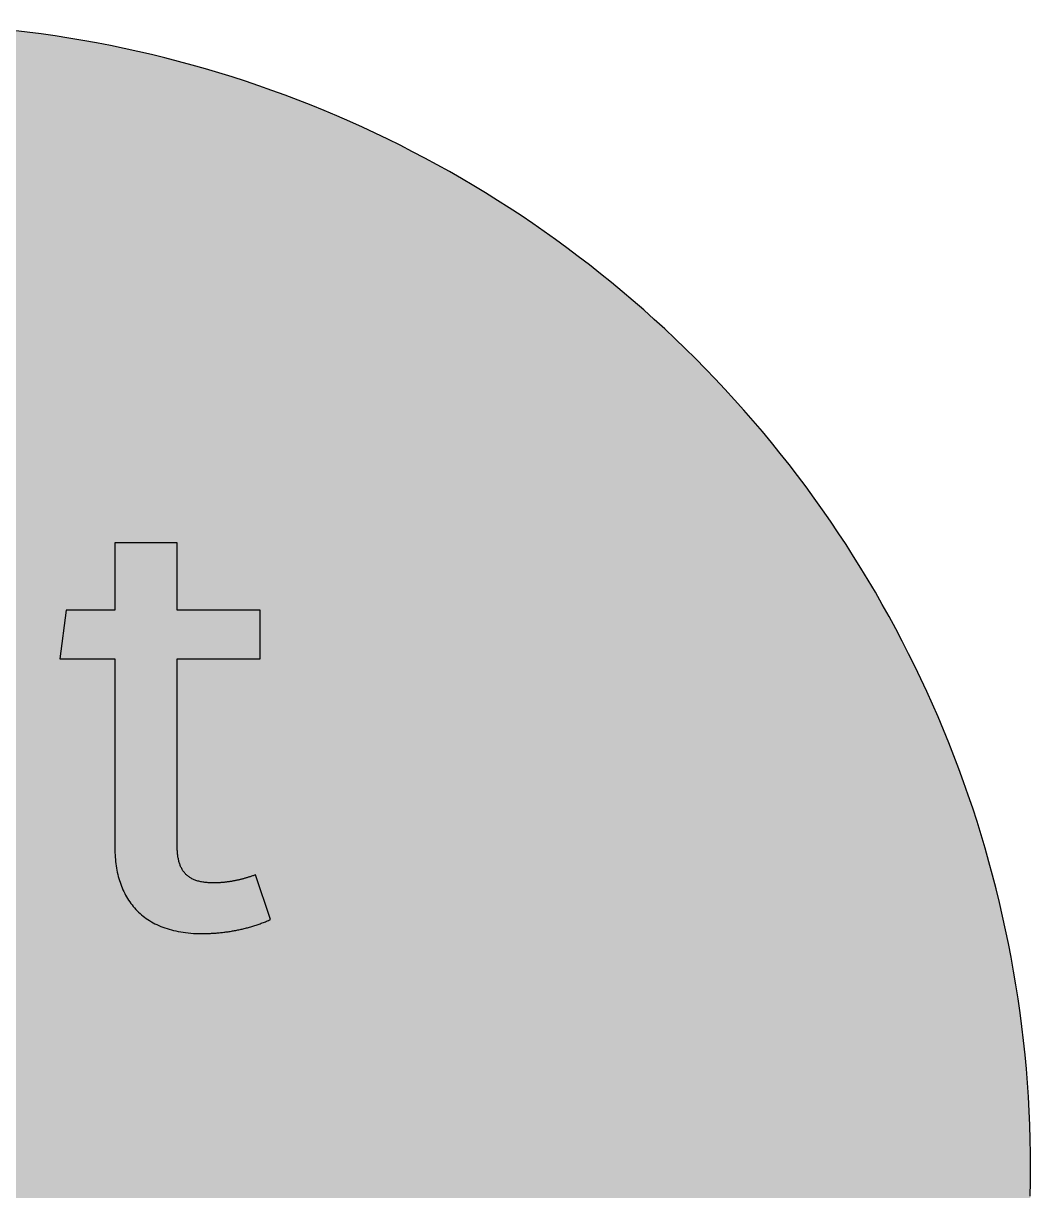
# Model space of a CAD drawing. Header units: millimetres. Extents: x 0 to 212, y 0 to 212.
# Drawn here: x 118.6 to 211.7, y 103.8 to 211.7 of the extents above; entities that cross this region are included whole.
import ezdxf

# ---------------------------------------------------------------- set-up
doc = ezdxf.new("R2010")
doc.units = ezdxf.units.MM

msp = doc.modelspace()

# ---------------------------------------------------------------- hatches: boundary and pattern name
for color, points in [(254, [(211.7189, 105.8869), (211.709, 107.2007), (211.6861, 108.5139), (211.6455, 109.8245), (211.5871, 111.1326), (211.5134, 112.4407), (211.4245, 113.7437), (211.3204, 115.0468), (211.201, 116.3447), (211.0638, 117.6426), (210.9114, 118.9355), (210.7413, 120.2258), (210.5584, 121.5136), (210.3577, 122.7988), (210.1418, 124.079), (209.9107, 125.3566), (209.6643, 126.6292), (209.4027, 127.8992), (209.1258, 129.1641), (208.8337, 130.4239), (208.5264, 131.6812), (208.2038, 132.936), (207.866, 134.1831), (207.5104, 135.4277), (207.1421, 136.6647), (206.7611, 137.8991), (206.3623, 139.1285), (205.9483, 140.3502), (205.5216, 141.5694), (205.0771, 142.781), (204.6199, 143.9901), (204.1474, 145.1915), (203.6623, 146.3853), (203.1619, 147.574), (202.6463, 148.7576), (202.1154, 149.9362), (201.5693, 151.1046), (201.0105, 152.2705), (200.439, 153.4262), (199.8523, 154.5768), (199.2503, 155.7198), (198.6356, 156.8577), (198.0057, 157.9855), (197.3605, 159.1081), (196.7052, 160.2232), (196.0321, 161.3281), (195.3489, 162.4279), (194.6504, 163.5176), (193.9366, 164.6022), (193.2102, 165.6766), (192.471, 166.7434), (191.7167, 167.8), (190.9521, 168.849), (190.1698, 169.8904), (189.3773, 170.9217), (188.5696, 171.9428), (187.7517, 172.9562), (186.9161, 173.9621), (186.0702, 174.9552), (185.2117, 175.9407), (184.338, 176.9161), (183.454, 177.8838), (182.5549, 178.8389), (181.643, 179.7837), (180.721, 180.7185), (179.7837, 181.643), (178.8389, 182.5549), (177.8838, 183.454), (176.9161, 184.338), (175.9407, 185.2117), (174.9552, 186.0702), (173.9621, 186.9161), (172.9562, 187.7492), (171.9428, 188.5696), (170.9217, 189.3773), (169.8904, 190.1698), (168.849, 190.9496), (167.8, 191.7167), (166.7408, 192.471), (165.6766, 193.2102), (164.6022, 193.9366), (163.5176, 194.6504), (162.4279, 195.3489), (161.3281, 196.0321), (160.2232, 196.7052), (159.1081, 197.3631), (157.9855, 198.0057), (156.8577, 198.6356), (155.7198, 199.2503), (154.5768, 199.8523), (153.4262, 200.439), (152.2705, 201.0131), (151.1046, 201.5719), (149.9362, 202.1154), (148.7576, 202.6463), (147.574, 203.1619), (146.3853, 203.6623), (145.1889, 204.15), (143.9875, 204.6199), (142.781, 205.0796), (141.5694, 205.5216), (140.3502, 205.9483), (139.1285, 206.3623), (137.8991, 206.7611), (136.6647, 207.1446), (135.4252, 207.5129), (134.1831, 207.866), (132.9334, 208.2038), (131.6812, 208.5264), (130.4239, 208.8337), (129.1641, 209.1284), (127.8966, 209.4052), (126.6292, 209.6668), (125.3541, 209.9132), (124.0765, 210.1444), (122.7963, 210.3603), (121.5136, 210.5584), (120.2258, 210.7438), (118.9355, 210.9114), (117.6401, 211.0638), (116.3447, 211.201), (115.0468, 211.3229), (113.7437, 211.4271), (112.4382, 211.516), (111.1326, 211.5896), (109.8245, 211.6455), (108.5113, 211.6861), (107.1982, 211.7115), (105.885, 211.7192), (104.5693, 211.7115), (103.2561, 211.6861), (101.9454, 211.6455), (100.6373, 211.5896), (99.3292, 211.516), (98.0262, 211.4271), (96.7232, 211.3229), (95.4253, 211.201), (94.1273, 211.0638), (92.8345, 210.9114), (91.5441, 210.7438), (90.2564, 210.5584), (88.9711, 210.3603), (87.691, 210.1444), (86.4133, 209.9132), (85.1408, 209.6668), (83.8708, 209.4052), (82.6059, 209.1284), (81.346, 208.8337), (80.0887, 208.5264), (78.834, 208.2038), (77.5868, 207.866), (76.3422, 207.5129), (75.1053, 207.1446), (73.8708, 206.7611), (72.6415, 206.3623), (71.4197, 205.9483), (70.2005, 205.5216), (68.9889, 205.0796), (67.7799, 204.6199), (66.5785, 204.15), (65.3847, 203.6623), (64.196, 203.1619), (63.0123, 202.6463), (61.8338, 202.1154), (60.6628, 201.5719), (59.4995, 201.0131), (58.3438, 200.439), (57.1932, 199.8523), (56.0502, 199.2503), (54.9123, 198.6356), (53.7845, 198.0057), (52.6618, 197.3631), (51.5468, 196.7052), (50.4419, 196.0321), (49.342, 195.3489), (48.2524, 194.6504), (47.1678, 193.9366), (46.0934, 193.2102), (45.0266, 192.471), (43.9699, 191.7167), (42.9209, 190.9496), (41.8795, 190.1698), (40.8483, 189.3773), (39.8272, 188.5696), (38.8137, 187.7492), (37.8079, 186.9161), (36.8148, 186.0702), (35.8292, 185.2117), (34.8539, 184.338), (33.8861, 183.454), (32.9311, 182.5549), (31.9862, 181.643), (31.049, 180.7185), (30.1269, 179.7837), (29.2151, 178.8389), (28.3159, 177.8838), (27.432, 176.9161), (26.5582, 175.9407), (25.6997, 174.9552), (24.8539, 173.9621), (24.0208, 172.9562), (23.2004, 171.9428), (22.3926, 170.9217), (21.6002, 169.8904), (20.8204, 168.849), (20.0533, 167.8), (19.2989, 166.7434), (18.5598, 165.6766), (17.8333, 164.6022), (17.1196, 163.5176), (16.4211, 162.4279), (15.7378, 161.3281), (15.0647, 160.2232), (14.4069, 159.1081), (13.7643, 157.9855), (13.1343, 156.8577), (12.5197, 155.7198), (11.9177, 154.5768), (11.3309, 153.4262), (10.7569, 152.2705), (10.1981, 151.1046), (9.6545, 149.9362), (9.1237, 148.7576), (8.6081, 147.574), (8.1077, 146.3853), (7.62, 145.1915), (7.1501, 143.9901), (6.6904, 142.781), (6.2484, 141.5694), (5.8217, 140.3502), (5.4077, 139.1285), (5.0089, 137.8991), (4.6253, 136.6647), (4.257, 135.4277), (3.904, 134.1831), (3.5662, 132.936), (3.2436, 131.6812), (2.9362, 130.4239), (2.6416, 129.1641), (2.3647, 127.8992), (2.1031, 126.6292), (1.8567, 125.3566), (1.6256, 124.079), (1.4097, 122.7988), (1.2116, 121.5136), (1.0262, 120.2258), (0.8585, 118.9355), (0.7061, 117.6426), (0.569, 116.3447), (0.447, 115.0468), (0.3429, 113.7437), (0.254, 112.4407), (0.1803, 111.1326), (0.1245, 109.8245), (0.0838, 108.5139), (0.0584, 107.2007), (0.0508, 105.885), (0.0584, 104.5718), (0.0838, 103.2586), (0.1245, 101.9454), (0.1803, 100.6373), (0.254, 99.3318), (0.3429, 98.0262), (0.447, 96.7232), (0.569, 95.4253), (0.7061, 94.1299), (0.8585, 92.8345), (1.0262, 91.5441), (1.2116, 90.2564), (1.4097, 88.9737), (1.6256, 87.6935), (1.8567, 86.4159), (2.1031, 85.1408), (2.3647, 83.8733), (2.6416, 82.6059), (2.9362, 81.346), (3.2436, 80.0887), (3.5662, 78.8365), (3.904, 77.5868), (4.257, 76.3448), (4.6253, 75.1053), (5.0089, 73.8708), (5.4077, 72.6415), (5.8217, 71.4197), (6.2484, 70.2005), (6.6904, 68.9889), (7.1501, 67.7824), (7.62, 66.581), (8.1077, 65.3847), (8.6081, 64.196), (9.1237, 63.0123), (9.6545, 61.8338), (10.1981, 60.6654), (10.7569, 59.4995), (11.3309, 58.3438), (11.9177, 57.1932), (12.5197, 56.0502), (13.1343, 54.9123), (13.7643, 53.7845), (14.4069, 52.6618), (15.0647, 51.5468), (15.7378, 50.4419), (16.4211, 49.342), (17.1196, 48.2524), (17.8333, 47.1678), (18.5598, 46.0934), (19.2989, 45.0291), (20.0533, 43.9699), (20.8204, 42.9209), (21.6002, 41.8795), (22.3926, 40.8483), (23.2004, 39.8272), (24.0208, 38.8137), (24.8539, 37.8079), (25.6997, 36.8148), (26.5582, 35.8292), (27.432, 34.8539), (28.3159, 33.8861), (29.2151, 32.9311), (30.1269, 31.9862), (31.049, 31.049), (31.9862, 30.1269), (32.9311, 29.2151), (33.8861, 28.3159), (34.8539, 27.432), (35.8292, 26.5582), (36.8148, 25.6997), (37.8079, 24.8539), (38.8137, 24.0182), (39.8272, 23.2004), (40.8483, 22.3926), (41.8795, 21.6002), (42.9209, 20.8178), (43.9699, 20.0533), (45.0266, 19.2989), (46.0934, 18.5598), (47.1678, 17.8333), (48.2524, 17.1196), (49.342, 16.4211), (50.4419, 15.7378), (51.5468, 15.0647), (52.6618, 14.4094), (53.7845, 13.7643), (54.9123, 13.1343), (56.0502, 12.5197), (57.1932, 11.9177), (58.3438, 11.3309), (59.4995, 10.7594), (60.6628, 10.2006), (61.8338, 9.6545), (63.0123, 9.1237), (64.196, 8.6081), (65.3847, 8.1077), (66.5785, 7.6225), (67.7799, 7.1501), (68.9889, 6.6929), (70.2005, 6.2484), (71.4197, 5.8217), (72.6415, 5.4077), (73.8708, 5.0089), (75.1053, 4.6279), (76.3422, 4.2596), (77.5868, 3.904), (78.834, 3.5662), (80.0887, 3.2436), (81.346, 2.9362), (82.6059, 2.6441), (83.8708, 2.3673), (85.1408, 2.1057), (86.4133, 1.8593), (87.691, 1.6281), (88.9711, 1.4122), (90.2564, 1.2116), (91.5441, 1.0287), (92.8345, 0.8585), (94.1273, 0.7061), (95.4253, 0.569), (96.7232, 0.4496), (98.0262, 0.3454), (99.3292, 0.2565), (100.6373, 0.1829), (101.9454, 0.1245), (103.2561, 0.0838), (104.5693, 0.061), (105.885, 0.0533), (107.1982, 0.061), (108.5113, 0.0838), (109.8245, 0.1245), (111.1326, 0.1829), (112.4382, 0.2565), (113.7437, 0.3454), (115.0468, 0.4496), (116.3447, 0.569), (117.6401, 0.7061), (118.9355, 0.8585), (120.2258, 1.0287), (121.5136, 1.2116), (122.7963, 1.4122), (124.0765, 1.6281), (125.3541, 1.8593), (126.6292, 2.1057), (127.8966, 2.3673), (129.1641, 2.6441), (130.4239, 2.9362), (131.6812, 3.2436), (132.9334, 3.5662), (134.1831, 3.904), (135.4252, 4.2596), (136.6647, 4.6279), (137.8991, 5.0089), (139.1285, 5.4077), (140.3502, 5.8217), (141.5694, 6.2484), (142.781, 6.6929), (143.9875, 7.1501), (145.1889, 7.6225), (146.3853, 8.1077), (147.574, 8.6081), (148.7576, 9.1237), (149.9362, 9.6545), (151.1046, 10.2006), (152.2705, 10.7594), (153.4262, 11.3309), (154.5768, 11.9177), (155.7198, 12.5197), (156.8577, 13.1343), (157.9855, 13.7643), (159.1081, 14.4094), (160.2232, 15.0647), (161.3281, 15.7378), (162.4279, 16.4211), (163.5176, 17.1196), (164.6022, 17.8333), (165.6766, 18.5598), (166.7408, 19.2989), (167.8, 20.0533), (168.849, 20.8178), (169.8904, 21.6002), (170.9217, 22.3926), (171.9428, 23.2004), (172.9562, 24.0182), (173.9621, 24.8539), (174.9552, 25.6997), (175.9407, 26.5582), (176.9161, 27.432), (177.8838, 28.3159), (178.8389, 29.2151), (179.7837, 30.1269), (180.721, 31.049), (181.643, 31.9862), (182.5549, 32.9311), (183.454, 33.8861), (184.338, 34.8539), (185.2117, 35.8292), (186.0702, 36.8148), (186.9161, 37.8079), (187.7517, 38.8137), (188.5696, 39.8272), (189.3773, 40.8483), (190.1698, 41.8795), (190.9521, 42.9209), (191.7167, 43.9699), (192.471, 45.0291), (193.2102, 46.0934), (193.9366, 47.1678), (194.6504, 48.2524), (195.3489, 49.342), (196.0321, 50.4419), (196.7052, 51.5468), (197.3605, 52.6618), (198.0057, 53.7845), (198.6356, 54.9123), (199.2503, 56.0502), (199.8523, 57.1932), (200.439, 58.3438), (201.0105, 59.4995), (201.5693, 60.6654), (202.1154, 61.8338), (202.6463, 63.0123), (203.1619, 64.196), (203.6623, 65.3847), (204.1474, 66.581), (204.6199, 67.7824), (205.0771, 68.9889), (205.5216, 70.2005), (205.9483, 71.4197), (206.3623, 72.6415), (206.7611, 73.8708), (207.1421, 75.1053), (207.5104, 76.3448), (207.866, 77.5868), (208.2038, 78.8365), (208.5264, 80.0887), (208.8337, 81.346), (209.1258, 82.6059), (209.4027, 83.8733), (209.6643, 85.1408), (209.9107, 86.4159), (210.1418, 87.6935), (210.3577, 88.9737), (210.5584, 90.2564), (210.7413, 91.5441), (210.9114, 92.8345), (211.0638, 94.1299), (211.201, 95.4253), (211.3204, 96.7232), (211.4245, 98.0262), (211.5134, 99.3318), (211.5871, 100.6373), (211.6455, 101.9454), (211.6861, 103.2586), (211.709, 104.5718), (211.7166, 105.885)]), (59, [(127.0522, 135.4483), (127.0533, 135.2347), (127.0584, 135.0213), (127.0686, 134.813), (127.0813, 134.6048), (127.0965, 134.399), (127.1168, 134.1958), (127.1397, 133.9952), (127.1676, 133.7945), (127.2007, 133.5989), (127.2362, 133.4033), (127.2743, 133.2103), (127.3175, 133.0198), (127.3632, 132.8318), (127.414, 132.6464), (127.4674, 132.4635), (127.5258, 132.2832), (127.5867, 132.1054), (127.6528, 131.9301), (127.7214, 131.76), (127.795, 131.5898), (127.8738, 131.4221), (127.955, 131.257), (128.0389, 131.097), (128.1278, 130.937), (128.2217, 130.7821), (128.3183, 130.6297), (128.4199, 130.4823), (128.524, 130.335), (128.6332, 130.1928), (128.7475, 130.0531), (128.8644, 129.9159), (128.9837, 129.7813), (129.1107, 129.6518), (129.2377, 129.5248), (129.3724, 129.4028), (129.5095, 129.2835), (129.6518, 129.1666), (129.7965, 129.0549), (129.9464, 128.9456), (130.0988, 128.8415), (130.2588, 128.7399), (130.4188, 128.6408), (130.5865, 128.5469), (130.7567, 128.458), (130.9319, 128.3716), (131.1097, 128.2903), (131.2926, 128.2116), (131.4806, 128.1379), (131.6736, 128.0668), (131.8692, 128.0008), (132.0698, 127.9398), (132.273, 127.8839), (132.4813, 127.8306), (132.6947, 127.7823), (132.9131, 127.7366), (133.1341, 127.6985), (133.3602, 127.6629), (133.5913, 127.6325), (133.825, 127.6045), (134.0663, 127.5842), (134.3101, 127.5664), (134.5565, 127.5563), (134.8105, 127.5486), (135.067, 127.5461), (135.1712, 127.5461), (135.2728, 127.5461), (135.3769, 127.5486), (135.4785, 127.5512), (135.5827, 127.5537), (135.6843, 127.5563), (135.7884, 127.5588), (135.89, 127.5639), (135.9916, 127.569), (136.0932, 127.574), (136.1973, 127.5817), (136.2989, 127.5867), (136.4005, 127.5944), (136.5021, 127.6045), (136.6037, 127.6121), (136.7053, 127.6223), (136.8069, 127.6325), (136.9085, 127.6426), (137.0101, 127.6528), (137.1117, 127.6655), (137.2133, 127.6782), (137.3149, 127.6909), (137.4165, 127.7036), (137.5156, 127.7188), (137.6172, 127.7341), (137.7188, 127.7493), (137.8179, 127.7645), (137.9195, 127.7823), (138.0185, 127.8001), (138.1201, 127.8179), (138.2192, 127.8357), (138.3182, 127.856), (138.4198, 127.8763), (138.5189, 127.8966), (138.618, 127.9195), (138.717, 127.9398), (138.8161, 127.9627), (138.9151, 127.9881), (139.0142, 128.0109), (139.1133, 128.0363), (139.2123, 128.0617), (139.3114, 128.0871), (139.4104, 128.1151), (139.5095, 128.143), (139.606, 128.1709), (139.7051, 128.1989), (139.8016, 128.2294), (139.9007, 128.2598), (139.9972, 128.2903), (140.0962, 128.3233), (140.1928, 128.3564), (140.2893, 128.3894), (140.3883, 128.4224), (140.4849, 128.458), (140.5814, 128.4935), (140.6779, 128.5291), (140.7744, 128.5646), (140.8709, 128.6027), (140.9675, 128.6408), (141.0614, 128.6815), (141.158, 128.7196), (141.2545, 128.7602), (141.3485, 128.8009), (141.445, 128.844), (140.0348, 132.9651), (139.9642, 132.9411), (139.8981, 132.9182), (139.8295, 132.8953), (139.761, 132.8725), (139.6949, 132.8496), (139.6289, 132.8293), (139.5628, 132.8064), (139.4993, 132.7861), (139.4333, 132.7658), (139.3673, 132.7455), (139.3038, 132.7277), (139.2403, 132.7074), (139.1768, 132.6896), (139.1133, 132.6718), (139.0498, 132.654), (138.9888, 132.6363), (138.9253, 132.6185), (138.8643, 132.6007), (138.8034, 132.5855), (138.7424, 132.5702), (138.6815, 132.5524), (138.6205, 132.5372), (138.5595, 132.5245), (138.4986, 132.5093), (138.4376, 132.494), (138.3792, 132.4813), (138.3182, 132.4686), (138.2598, 132.4559), (138.1989, 132.4432), (138.1404, 132.4305), (138.082, 132.4178), (138.0236, 132.4077), (137.9652, 132.395), (137.9042, 132.3848), (137.8458, 132.3746), (137.7874, 132.3645), (137.729, 132.3569), (137.6705, 132.3467), (137.6121, 132.3365), (137.5537, 132.3289), (137.4978, 132.3213), (137.4394, 132.3137), (137.381, 132.3061), (137.3226, 132.2984), (137.2641, 132.2908), (137.2057, 132.2857), (137.1473, 132.2807), (137.0889, 132.273), (137.0305, 132.268), (136.972, 132.2629), (136.9136, 132.2603), (136.8552, 132.2553), (136.7968, 132.2502), (136.7384, 132.2476), (136.6774, 132.2451), (136.619, 132.2426), (136.5606, 132.24), (136.4996, 132.2375), (136.4412, 132.2349), (136.3802, 132.2324), (136.3218, 132.2324), (136.2608, 132.2324), (136.1999, 132.2299), (136.1389, 132.2299), (136.0221, 132.2324), (135.9052, 132.2349), (135.7935, 132.24), (135.6843, 132.2451), (135.575, 132.2527), (135.4709, 132.2629), (135.3668, 132.2756), (135.2677, 132.2883), (135.1686, 132.3035), (135.0721, 132.3213), (134.9807, 132.3391), (134.8892, 132.3594), (134.8003, 132.3823), (134.714, 132.4051), (134.6302, 132.4305), (134.5463, 132.4585), (134.4676, 132.4889), (134.3889, 132.5194), (134.3152, 132.5524), (134.2415, 132.5855), (134.1704, 132.621), (134.1018, 132.6591), (134.0333, 132.6998), (133.9698, 132.7404), (133.9063, 132.7836), (133.8453, 132.8268), (133.7869, 132.8725), (133.731, 132.9207), (133.6751, 132.969), (133.6218, 133.0198), (133.571, 133.0731), (133.5227, 133.1265), (133.4745, 133.1824), (133.4287, 133.2408), (133.3856, 133.2992), (133.3424, 133.3602), (133.3017, 133.4211), (133.2636, 133.4846), (133.2281, 133.5507), (133.1925, 133.6167), (133.1595, 133.6853), (133.129, 133.7564), (133.0985, 133.8275), (133.0706, 133.8986), (133.0427, 133.9748), (133.0173, 134.051), (132.9944, 134.1272), (132.9715, 134.206), (132.9512, 134.2873), (132.9334, 134.3685), (132.9157, 134.4524), (132.8979, 134.5387), (132.8826, 134.6251), (132.8699, 134.714), (132.8572, 134.8029), (132.8471, 134.8943), (132.8395, 134.9858), (132.8293, 135.0797), (132.8242, 135.1763), (132.8191, 135.2728), (132.8141, 135.3693), (132.8115, 135.4709), (132.809, 135.57), (132.809, 135.6741), (132.8099, 152.9468), (140.4867, 152.9468), (140.4867, 157.4627), (132.8099, 157.4627), (132.8099, 163.6705), (127.0522, 163.6705), (127.0522, 157.4627), (122.5381, 157.4627), (121.9729, 152.9468), (127.0522, 152.9468)])]:
    msp.add_hatch(color=color).paths.add_polyline_path(points)

# ---------------------------------------------------------------- linework, layer by layer
at = {"color": 254}
for points in [[(211.7189, 105.8869), (211.709, 107.2007), (211.6861, 108.5139), (211.6455, 109.8245), (211.5871, 111.1326), (211.5134, 112.4407), (211.4245, 113.7437), (211.3204, 115.0468), (211.201, 116.3447), (211.0638, 117.6426), (210.9114, 118.9355), (210.7413, 120.2258), (210.5584, 121.5136), (210.3577, 122.7988), (210.1418, 124.079), (209.9107, 125.3566), (209.6643, 126.6292), (209.4027, 127.8992), (209.1258, 129.1641), (208.8337, 130.4239), (208.5264, 131.6812), (208.2038, 132.936), (207.866, 134.1831), (207.5104, 135.4277), (207.1421, 136.6647), (206.7611, 137.8991), (206.3623, 139.1285), (205.9483, 140.3502), (205.5216, 141.5694), (205.0771, 142.781), (204.6199, 143.9901), (204.1474, 145.1915), (203.6623, 146.3853), (203.1619, 147.574), (202.6463, 148.7576), (202.1154, 149.9362), (201.5693, 151.1046), (201.0105, 152.2705), (200.439, 153.4262), (199.8523, 154.5768), (199.2503, 155.7198), (198.6356, 156.8577), (198.0057, 157.9855), (197.3605, 159.1081), (196.7052, 160.2232), (196.0321, 161.3281), (195.3489, 162.4279), (194.6504, 163.5176), (193.9366, 164.6022), (193.2102, 165.6766), (192.471, 166.7434), (191.7167, 167.8), (190.9521, 168.849), (190.1698, 169.8904), (189.3773, 170.9217), (188.5696, 171.9428), (187.7517, 172.9562), (186.9161, 173.9621), (186.0702, 174.9552), (185.2117, 175.9407), (184.338, 176.9161), (183.454, 177.8838), (182.5549, 178.8389), (181.643, 179.7837), (180.721, 180.7185), (179.7837, 181.643), (178.8389, 182.5549), (177.8838, 183.454), (176.9161, 184.338), (175.9407, 185.2117), (174.9552, 186.0702), (173.9621, 186.9161), (172.9562, 187.7492), (171.9428, 188.5696), (170.9217, 189.3773), (169.8904, 190.1698), (168.849, 190.9496), (167.8, 191.7167), (166.7408, 192.471), (165.6766, 193.2102), (164.6022, 193.9366), (163.5176, 194.6504), (162.4279, 195.3489), (161.3281, 196.0321), (160.2232, 196.7052), (159.1081, 197.3631), (157.9855, 198.0057), (156.8577, 198.6356), (155.7198, 199.2503), (154.5768, 199.8523), (153.4262, 200.439), (152.2705, 201.0131), (151.1046, 201.5719), (149.9362, 202.1154), (148.7576, 202.6463), (147.574, 203.1619), (146.3853, 203.6623), (145.1889, 204.15), (143.9875, 204.6199), (142.781, 205.0796), (141.5694, 205.5216), (140.3502, 205.9483), (139.1285, 206.3623), (137.8991, 206.7611), (136.6647, 207.1446), (135.4252, 207.5129), (134.1831, 207.866), (132.9334, 208.2038), (131.6812, 208.5264), (130.4239, 208.8337), (129.1641, 209.1284), (127.8966, 209.4052), (126.6292, 209.6668), (125.3541, 209.9132), (124.0765, 210.1444), (122.7963, 210.3603), (121.5136, 210.5584), (120.2258, 210.7438), (118.9355, 210.9114), (117.6401, 211.0638)], [(211.6861, 103.2586), (211.709, 104.5718), (211.7166, 105.885), (211.7189, 105.8869)]]:
    msp.add_lwpolyline(points, dxfattribs=at)
at = {"color": 59}
msp.add_lwpolyline([(127.0522, 135.4483), (127.0533, 135.2347), (127.0584, 135.0213), (127.0686, 134.813), (127.0813, 134.6048), (127.0965, 134.399), (127.1168, 134.1958), (127.1397, 133.9952), (127.1676, 133.7945), (127.2007, 133.5989), (127.2362, 133.4033), (127.2743, 133.2103), (127.3175, 133.0198), (127.3632, 132.8318), (127.414, 132.6464), (127.4674, 132.4635), (127.5258, 132.2832), (127.5867, 132.1054), (127.6528, 131.9301), (127.7214, 131.76), (127.795, 131.5898), (127.8738, 131.4221), (127.955, 131.257), (128.0389, 131.097), (128.1278, 130.937), (128.2217, 130.7821), (128.3183, 130.6297), (128.4199, 130.4823), (128.524, 130.335), (128.6332, 130.1928), (128.7475, 130.0531), (128.8644, 129.9159), (128.9837, 129.7813), (129.1107, 129.6518), (129.2377, 129.5248), (129.3724, 129.4028), (129.5095, 129.2835), (129.6518, 129.1666), (129.7965, 129.0549), (129.9464, 128.9456), (130.0988, 128.8415), (130.2588, 128.7399), (130.4188, 128.6408), (130.5865, 128.5469), (130.7567, 128.458), (130.9319, 128.3716), (131.1097, 128.2903), (131.2926, 128.2116), (131.4806, 128.1379), (131.6736, 128.0668), (131.8692, 128.0008), (132.0698, 127.9398), (132.273, 127.8839), (132.4813, 127.8306), (132.6947, 127.7823), (132.9131, 127.7366), (133.1341, 127.6985), (133.3602, 127.6629), (133.5913, 127.6325), (133.825, 127.6045), (134.0663, 127.5842), (134.3101, 127.5664), (134.5565, 127.5563), (134.8105, 127.5486), (135.067, 127.5461), (135.1712, 127.5461), (135.2728, 127.5461), (135.3769, 127.5486), (135.4785, 127.5512), (135.5827, 127.5537), (135.6843, 127.5563), (135.7884, 127.5588), (135.89, 127.5639), (135.9916, 127.569), (136.0932, 127.574), (136.1973, 127.5817), (136.2989, 127.5867), (136.4005, 127.5944), (136.5021, 127.6045), (136.6037, 127.6121), (136.7053, 127.6223), (136.8069, 127.6325), (136.9085, 127.6426), (137.0101, 127.6528), (137.1117, 127.6655), (137.2133, 127.6782), (137.3149, 127.6909), (137.4165, 127.7036), (137.5156, 127.7188), (137.6172, 127.7341), (137.7188, 127.7493), (137.8179, 127.7645), (137.9195, 127.7823), (138.0185, 127.8001), (138.1201, 127.8179), (138.2192, 127.8357), (138.3182, 127.856), (138.4198, 127.8763), (138.5189, 127.8966), (138.618, 127.9195), (138.717, 127.9398), (138.8161, 127.9627), (138.9151, 127.9881), (139.0142, 128.0109), (139.1133, 128.0363), (139.2123, 128.0617), (139.3114, 128.0871), (139.4104, 128.1151), (139.5095, 128.143), (139.606, 128.1709), (139.7051, 128.1989), (139.8016, 128.2294), (139.9007, 128.2598), (139.9972, 128.2903), (140.0962, 128.3233), (140.1928, 128.3564), (140.2893, 128.3894), (140.3883, 128.4224), (140.4849, 128.458), (140.5814, 128.4935), (140.6779, 128.5291), (140.7744, 128.5646), (140.8709, 128.6027), (140.9675, 128.6408), (141.0614, 128.6815), (141.158, 128.7196), (141.2545, 128.7602), (141.3485, 128.8009), (141.445, 128.844), (140.0348, 132.9651), (139.9642, 132.9411), (139.8981, 132.9182), (139.8295, 132.8953), (139.761, 132.8725), (139.6949, 132.8496), (139.6289, 132.8293), (139.5628, 132.8064), (139.4993, 132.7861), (139.4333, 132.7658), (139.3673, 132.7455), (139.3038, 132.7277), (139.2403, 132.7074), (139.1768, 132.6896), (139.1133, 132.6718), (139.0498, 132.654), (138.9888, 132.6363), (138.9253, 132.6185), (138.8643, 132.6007), (138.8034, 132.5855), (138.7424, 132.5702), (138.6815, 132.5524), (138.6205, 132.5372), (138.5595, 132.5245), (138.4986, 132.5093), (138.4376, 132.494), (138.3792, 132.4813), (138.3182, 132.4686), (138.2598, 132.4559), (138.1989, 132.4432), (138.1404, 132.4305), (138.082, 132.4178), (138.0236, 132.4077), (137.9652, 132.395), (137.9042, 132.3848), (137.8458, 132.3746), (137.7874, 132.3645), (137.729, 132.3569), (137.6705, 132.3467), (137.6121, 132.3365), (137.5537, 132.3289), (137.4978, 132.3213), (137.4394, 132.3137), (137.381, 132.3061), (137.3226, 132.2984), (137.2641, 132.2908), (137.2057, 132.2857), (137.1473, 132.2807), (137.0889, 132.273), (137.0305, 132.268), (136.972, 132.2629), (136.9136, 132.2603), (136.8552, 132.2553), (136.7968, 132.2502), (136.7384, 132.2476), (136.6774, 132.2451), (136.619, 132.2426), (136.5606, 132.24), (136.4996, 132.2375), (136.4412, 132.2349), (136.3802, 132.2324), (136.3218, 132.2324), (136.2608, 132.2324), (136.1999, 132.2299), (136.1389, 132.2299), (136.0221, 132.2324), (135.9052, 132.2349), (135.7935, 132.24), (135.6843, 132.2451), (135.575, 132.2527), (135.4709, 132.2629), (135.3668, 132.2756), (135.2677, 132.2883), (135.1686, 132.3035), (135.0721, 132.3213), (134.9807, 132.3391), (134.8892, 132.3594), (134.8003, 132.3823), (134.714, 132.4051), (134.6302, 132.4305), (134.5463, 132.4585), (134.4676, 132.4889), (134.3889, 132.5194), (134.3152, 132.5524), (134.2415, 132.5855), (134.1704, 132.621), (134.1018, 132.6591), (134.0333, 132.6998), (133.9698, 132.7404), (133.9063, 132.7836), (133.8453, 132.8268), (133.7869, 132.8725), (133.731, 132.9207), (133.6751, 132.969), (133.6218, 133.0198), (133.571, 133.0731), (133.5227, 133.1265), (133.4745, 133.1824), (133.4287, 133.2408), (133.3856, 133.2992), (133.3424, 133.3602), (133.3017, 133.4211), (133.2636, 133.4846), (133.2281, 133.5507), (133.1925, 133.6167), (133.1595, 133.6853), (133.129, 133.7564), (133.0985, 133.8275), (133.0706, 133.8986), (133.0427, 133.9748), (133.0173, 134.051), (132.9944, 134.1272), (132.9715, 134.206), (132.9512, 134.2873), (132.9334, 134.3685), (132.9157, 134.4524), (132.8979, 134.5387), (132.8826, 134.6251), (132.8699, 134.714), (132.8572, 134.8029), (132.8471, 134.8943), (132.8395, 134.9858), (132.8293, 135.0797), (132.8242, 135.1763), (132.8191, 135.2728), (132.8141, 135.3693), (132.8115, 135.4709), (132.809, 135.57), (132.809, 135.6741), (132.8099, 152.9468), (140.4867, 152.9468), (140.4867, 157.4627), (132.8099, 157.4627), (132.8099, 163.6705), (127.0522, 163.6705), (127.0522, 157.4627), (122.5381, 157.4627), (121.9729, 152.9468), (127.0522, 152.9468), (127.0522, 135.4483)], dxfattribs=at)

doc.saveas('drawing.dxf')
